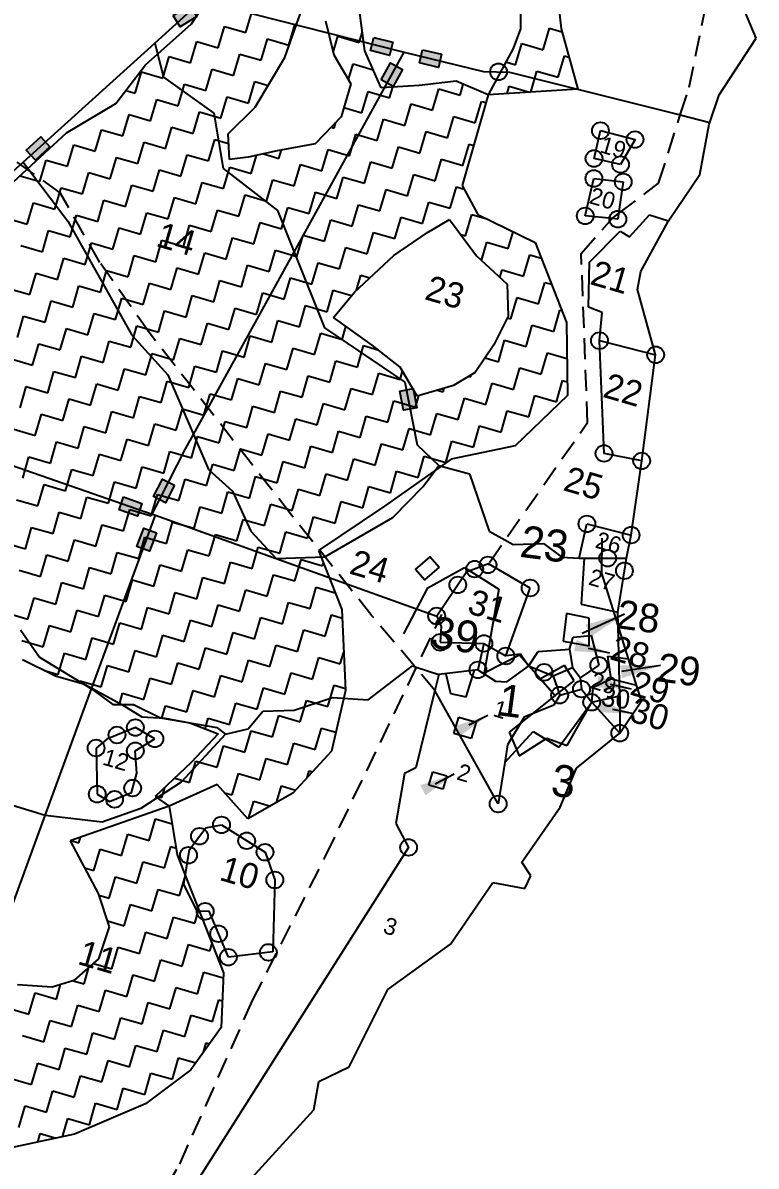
# Model space of a CAD drawing. Header units: metres. Extents: x 320489 to 322738, y 1858892 to 1861698.
# Drawn here: x 321164 to 321704, y 1859994 to 1860836 of the extents above; entities that cross this region are included whole.
import ezdxf

# ---------------------------------------------------------------- set-up
doc = ezdxf.new("R2010")
doc.units = ezdxf.units.M
doc.header["$LTSCALE"] = 0.3
doc.linetypes.add('DASHED', pattern=[0.75, 0.5, -0.25])
doc.layers.get('0').update_dxf_attribs({"linetype": 'CONTINUOUS'})
for name, color, linetype in [('LINE_FOOTPATH', 1, 'DASHED'), ('OTHERS', 1, 'CONTINUOUS'), ('POLY_HATCH', 12, 'CONTINUOUS'), ('POLY_PARCEL', 6, 'CONTINUOUS'), ('POLY_WATER', 4, 'CONTINUOUS'), ('TEXT_MAPOUT', 7, 'CONTINUOUS'), ('TEXT_PARCEL', 7, 'CONTINUOUS'), ('V_BOUND_LINE', 7, 'CONTINUOUS')]:
    doc.layers.add(name, color=color, linetype=linetype)
doc.styles.add('TEXT_MAP', font='KRDEV050.TTF')
doc.dimstyles.get("Standard").update_dxf_attribs({"dimtxt": 0.18, "dimasz": 0.18, "dimexe": 0.18, "dimexo": 0.0625, "dimgap": 0.09, "dimtad": 0, "dimtih": 1, "dimtoh": 1, "dimdec": 4, "dimzin": 0, "dimdsep": 46, "dimtxsty": 'Standard', "dimcen": 0.09, "dimadec": 0, "dimazin": 0, "dimtfac": 1, "dimtdec": 4, "dimtofl": 0, "dimtmove": 0, "dimatfit": 3, "dimfxl": 1, "dimtolj": 1, "dimtzin": 0, "dimarcsym": 0})

# ---------------------------------------------------------------- blocks, each defined once
blk = doc.blocks.new('1')
at = {"layer": 'POLY_PARCEL'}
for p, q in [((176.603, 231.019), (176.327, 233.196)), ((178.95, 225.919), (176.603, 231.019)), ((165.921, 228.689), (168.039, 230.252)), ((168.039, 230.252), (170.342, 229.179)), ((164.816, 225.623), (165.921, 228.689)), ((170.342, 229.179), (170.127, 223.875)), ((176.174, 228.137), (174.731, 228.229)), ((174.731, 228.229), (174.762, 226.481)), ((176.419, 226.42), (176.174, 228.137)), ((174.762, 226.481), (176.419, 226.42)), ((178.046, 224.549), (177.647, 225.929)), ((177.647, 225.929), (178.95, 225.919)), ((179.668, 224.361), (178.95, 225.919)), ((170.127, 223.875), (172.153, 225.285)), ((172.153, 225.285), (173.655, 223.965)), ((175.038, 224.979), (173.655, 223.965)), ((175.775, 224.12), (175.038, 224.979)), ((177.002, 223.875), (178.046, 224.549)), ((178.046, 224.549), (179.668, 224.361)), ((180.103, 223.415), (179.668, 224.361)), ((173.655, 223.965), (174.7, 223.047)), ((174.7, 223.047), (175.775, 224.12)), ((177.033, 222.924), (177.002, 223.875)), ((174.7, 223.047), (172.153, 220.38)), ((175.867, 220.042), (177.033, 222.924)), ((177.033, 222.924), (179.028, 221.238)), ((179.028, 221.238), (180.103, 223.415)), ((172.153, 220.38), (172.981, 219)), ((172.981, 219), (174.547, 220.318)), ((174.547, 220.318), (175.867, 220.042))]:
    blk.add_line(p, q, dxfattribs=at)
at = {"layer": 'TEXT_MAPOUT', "style": 'TEXT_MAP'}
for s, p in [('23', (171.313, 231.368)), ('39', (166.521, 224.987)), ('1', (171.249, 221.349)), ('3', (175.203, 216.798))]:
    blk.add_text(s, height=2, dxfattribs=at).set_placement(p)
at = {"layer": 'TEXT_PARCEL', "style": 'TEXT_MAP'}
for s, height, p in [('28', 1.8, (177.891, 227.732)), ('29', 1.8, (180.842, 224.769)), ('30', 1.2, (177.603, 222.783))]:
    blk.add_text(s, height=height, dxfattribs=at).set_placement(p)
for points in [[(178.349, 228.671), (175.865, 227.124)], [(181.006, 225.773), (178.657, 225.083)]]:
    blk.add_leader(points, dimstyle='Standard', override={"dimtxt": 2.5, "dimasz": 2.5, "dimexe": 1.25, "dimexo": 0.625, "dimgap": 0.625, "dimtad": 1, "dimtih": 0, "dimtoh": 0, "dimzin": 8, "dimcen": 2.5, "dimtofl": 1})
blk = doc.blocks.new('7T')
for points in [[(86.651, 210.805), (88.042, 210.856), (88.007, 211.818), (86.616, 211.767)], [(90.24, 210.946), (91.63, 211.008), (91.587, 211.97), (90.197, 211.908)], [(73.19, 208.632), (74.105, 209.682), (73.379, 210.314), (72.465, 209.265)], [(88.912, 208.803), (89.214, 210.161), (88.274, 210.37), (87.972, 209.012)], [(65.858, 198.325), (65.129, 197.139), (65.949, 196.635), (66.678, 197.82)], [(95.447, 188.11), (96.084, 186.873), (96.94, 187.313), (96.303, 188.551)], [(81.004, 177.36), (80.74, 175.993), (81.686, 175.811), (81.949, 177.178)], [(78.644, 174.4), (80.034, 174.329), (80.083, 175.29), (78.693, 175.361)], [(80.694, 173.641), (80.598, 172.252), (81.558, 172.186), (81.655, 173.574)]]:
    blk.add_hatch(color=256).paths.add_polyline_path(points)
for points in [[(86.616, 211.767), (88.007, 211.818), (88.042, 210.856), (86.651, 210.805)], [(90.197, 211.908), (91.587, 211.97), (91.63, 211.008), (90.24, 210.946)], [(72.465, 209.265), (73.379, 210.314), (74.105, 209.682), (73.19, 208.632)], [(87.972, 209.012), (88.274, 210.37), (89.214, 210.161), (88.912, 208.803)], [(66.678, 197.82), (65.949, 196.635), (65.129, 197.139), (65.858, 198.325)], [(96.303, 188.551), (96.94, 187.313), (96.084, 186.873), (95.447, 188.11)], [(81.949, 177.178), (81.686, 175.811), (80.74, 175.993), (81.004, 177.36)], [(101.651, 176.866), (100.898, 175.696), (100.088, 176.217), (100.842, 177.387)], [(78.693, 175.361), (80.083, 175.29), (80.034, 174.329), (78.644, 174.4)], [(81.655, 173.574), (81.558, 172.186), (80.598, 172.252), (80.694, 173.641)]]:
    blk.add_lwpolyline(points, close=True)
for centre in [(95.823, 211.91), (103.956, 209.918), (106.499, 209.996), (104.073, 207.887), (106.01, 208.004), (104.465, 206.519), (106.539, 206.871), (106.91, 204.215), (104.621, 203.785), (112.204, 195.692), (108.084, 195.542), (110.647, 187.924), (113.369, 188.161), (110.886, 182.763), (114.127, 182.882), (112.989, 180.829), (114.384, 180.312), (104.946, 177.989), (104.12, 177.433), (108.291, 177.25), (103.282, 176.015), (102.462, 173.47), (114.52, 173.34), (106.238, 172.539), (107.984, 172.115), (103.218, 171.738), (110.925, 171.76), (113.812, 171.361), (106.356, 170.607), (112.444, 170.513), (114.774, 170.663), (117.307, 169.113), (110.414, 161.844), (84.109, 159.832), (85.664, 159.447), (83.003, 158.959), (84.571, 158.241), (81.833, 157.65), (105.166, 157.091), (85.131, 155.643), (82.836, 154.519), (84.125, 154.51), (91.936, 154.895), (93.974, 154.313), (90.659, 153.678), (95.456, 153.891), (90.29, 152.165), (96.681, 152.196), (92.549, 148.66), (93.908, 147.394), (97.683, 147.116), (95.047, 145.984)]:
    blk.add_circle(centre, 0.596)
at = {"layer": 'LINE_FOOTPATH', "ltscale": 10}
for p, q in [((109.147, 214.658), (108.682, 220.432)), ((109.098, 212.582), (109.147, 214.658)), ((108.978, 207.493), (109.098, 212.582)), ((106.855, 204.61), (108.978, 207.493)), ((106.508, 204.139), (106.855, 204.61)), ((105.092, 201.144), (106.508, 204.139)), ((108.906, 189.715), (105.092, 201.144)), ((68.3, 194.894), (56.729, 198.923)), ((72.407, 190.911), (68.3, 194.894)), ((77.173, 187.108), (72.407, 190.911)), ((104.992, 178.187), (108.906, 189.715)), ((90.543, 177.466), (77.173, 187.108)), ((104.946, 177.989), (104.969, 178.062)), ((98.037, 172.196), (90.543, 177.466)), ((99.673, 154.829), (102.784, 173.676)), ((103.832, 168.343), (98.037, 172.196)), ((97.565, 143.501), (99.673, 154.829)), ((95.859, 130.87), (97.565, 143.501)), ((92.046, 115.933), (95.859, 130.87))]:
    blk.add_line(p, q, dxfattribs=at)
at = {"layer": 'OTHERS'}
for p, q in [((106.097, 168.54), (106.135, 170.513)), ((104.232, 169.705), (104.956, 168.455)), ((104.956, 168.455), (106.097, 168.54))]:
    blk.add_line(p, q, dxfattribs=at)
at = {"layer": 'POLY_HATCH'}
for p, q in [((96.949, 221.564), (99.23, 216.098)), ((95.536, 218.535), (96.463, 215.294)), ((99.23, 216.098), (101.587, 212.301)), ((96.463, 215.294), (96.347, 213.789)), ((96.347, 213.789), (95.58, 210.142)), ((86.271, 210.665), (85.113, 213.327)), ((73.884, 209.066), (74.709, 211.842)), ((80.942, 208.635), (81.148, 212.328)), ((82.993, 211.943), (84.225, 209.789)), ((101.587, 212.301), (95.58, 210.142)), ((88.124, 208.465), (86.271, 210.665)), ((93.104, 210.433), (90.672, 209.391)), ((95.58, 210.142), (93.104, 210.433)), ((95.58, 210.142), (95.615, 203.414)), ((84.225, 209.789), (85.969, 208.148)), ((90.672, 209.391), (88.124, 208.465)), ((71.577, 205.347), (73.884, 209.066)), ((79.916, 204.636), (80.942, 208.635)), ((85.969, 208.148), (85.969, 205.686)), ((70.322, 202.114), (71.577, 205.347)), ((85.969, 205.686), (84.738, 203.328)), ((78.582, 202.277), (79.916, 204.636)), ((84.738, 203.328), (82.275, 202.097)), ((95.615, 203.414), (97.265, 201.732)), ((67.528, 199.123), (70.322, 202.114)), ((79.196, 200.558), (78.582, 202.277)), ((82.275, 202.097), (80.427, 201.071)), ((97.265, 201.732), (101.722, 200.961)), ((80.427, 201.071), (79.196, 200.558)), ((94.181, 199.508), (95.412, 200.841)), ((95.412, 200.841), (97.978, 198.892)), ((101.722, 200.961), (105.477, 196.126)), ((92.334, 197.251), (94.181, 199.508)), ((63.844, 192.979), (67.528, 199.123)), ((97.978, 198.892), (100.646, 197.559)), ((90.384, 193.969), (92.334, 197.251)), ((100.646, 197.559), (101.365, 195.405)), ((105.477, 196.126), (106.987, 191.15)), ((101.365, 195.405), (100.954, 193.149)), ((89.46, 191.815), (90.384, 193.969)), ((100.954, 193.149), (100.236, 190.892)), ((92.642, 190.687), (89.46, 191.815)), ((95.002, 189.764), (92.642, 190.687)), ((100.236, 190.892), (99.004, 189.559)), ((106.987, 191.15), (104.425, 186.665)), ((96.747, 188.123), (95.002, 189.764)), ((99.004, 189.559), (96.747, 188.123)), ((104.425, 186.665), (100.318, 184.493)), ((100.318, 184.493), (96.703, 179.938)), ((96.703, 179.938), (93.088, 175.593)), ((93.088, 175.593), (95.861, 172.019)), ((95.861, 172.019), (97.721, 166.553)), ((97.721, 166.553), (97.967, 162.138)), ((75.04, 162.222), (77.632, 161.776)), ((97.967, 162.138), (96.177, 158.494)), ((77.632, 161.776), (79.778, 161.776)), ((79.778, 161.776), (82.727, 161.151)), ((85.945, 161.061), (87.733, 161.24)), ((87.733, 161.24), (89.878, 161.061)), ((82.727, 161.151), (84.336, 160.704)), ((84.336, 160.704), (85.945, 161.061)), ((89.878, 161.061), (88.627, 158.56)), ((88.627, 158.56), (86.839, 155.523)), ((96.177, 158.494), (93.615, 155.831)), ((90.842, 157.583), (88, 155.13)), ((93.615, 155.831), (90.842, 157.583)), ((88, 155.13), (81.923, 150.788)), ((86.839, 155.523), (88, 155.13)), ((88, 155.13), (89.509, 151.977)), ((89.509, 151.977), (95.019, 144.829)), ((81.923, 150.788), (84.873, 147.751)), ((84.873, 147.751), (86.303, 145.696)), ((86.303, 145.696), (86.213, 143.285)), ((95.019, 144.829), (95.966, 141.044)), ((86.213, 143.285), (84.962, 141.319)), ((84.962, 141.319), (83.621, 140.426)), ((95.966, 141.044), (94.738, 137.541)), ((83.621, 140.426), (81.208, 139.89)), ((94.738, 137.541), (92.316, 134.317)), ((92.316, 134.317), (88.07, 130.813)), ((88.07, 130.813), (83.402, 128.29))]:
    blk.add_line(p, q, dxfattribs=at)
at = {"layer": 'POLY_HATCH', "linetype": 'Continuous'}
for p, q in [((98.425, 215.9), (99.353, 215.9)), ((98.425, 214.312), (98.425, 215.9)), ((96.837, 214.312), (98.425, 214.312)), ((96.837, 212.725), (96.837, 214.312)), ((100.013, 214.312), (100.339, 214.312)), ((100.013, 212.725), (100.013, 214.312)), ((96.123, 212.725), (96.837, 212.725)), ((98.425, 212.725), (100.013, 212.725)), ((98.425, 211.164), (98.425, 212.725)), ((85.725, 211.137), (85.725, 211.92)), ((77.787, 209.55), (77.787, 211.137)), ((80.962, 211.137), (81.081, 211.137)), ((80.962, 209.55), (80.962, 211.137)), ((84.138, 211.137), (85.725, 211.137)), ((84.138, 209.941), (84.138, 211.137)), ((96.837, 211.137), (98.351, 211.137)), ((96.837, 210.594), (96.837, 211.137)), ((93.662, 209.55), (93.662, 210.367)), ((76.2, 209.55), (77.787, 209.55)), ((76.2, 207.963), (76.2, 209.55)), ((79.375, 209.55), (80.962, 209.55)), ((79.375, 207.963), (79.375, 209.55)), ((85.725, 209.55), (87.21, 209.55)), ((85.725, 208.378), (85.725, 209.55)), ((92.075, 209.55), (93.662, 209.55)), ((92.075, 207.963), (92.075, 209.55)), ((95.25, 209.55), (95.583, 209.55)), ((95.25, 207.963), (95.25, 209.55)), ((88.9, 207.963), (88.9, 208.747)), ((74.612, 207.963), (76.2, 207.963)), ((74.612, 206.375), (74.612, 207.963)), ((77.787, 207.963), (79.375, 207.963)), ((77.787, 206.375), (77.787, 207.963)), ((87.312, 207.963), (88.9, 207.963)), ((87.312, 206.375), (87.312, 207.963)), ((90.487, 207.963), (92.075, 207.963)), ((90.487, 206.375), (90.487, 207.963)), ((93.662, 207.963), (95.25, 207.963)), ((93.662, 206.375), (93.662, 207.963)), ((73.025, 206.375), (74.612, 206.375)), ((73.025, 204.787), (73.025, 206.375)), ((76.2, 206.375), (77.787, 206.375)), ((76.2, 204.787), (76.2, 206.375)), ((79.375, 206.375), (80.362, 206.375)), ((79.375, 204.787), (79.375, 206.375)), ((85.969, 206.375), (87.312, 206.375)), ((88.9, 206.375), (90.487, 206.375)), ((88.9, 204.787), (88.9, 206.375)), ((92.075, 206.375), (93.662, 206.375)), ((92.075, 204.787), (92.075, 206.375)), ((95.25, 206.375), (95.6, 206.375)), ((95.25, 204.787), (95.25, 206.375)), ((85.725, 204.787), (85.725, 205.219)), ((71.437, 204.787), (73.025, 204.787)), ((71.437, 203.2), (71.437, 204.787)), ((74.612, 204.787), (76.2, 204.787)), ((74.612, 203.2), (74.612, 204.787)), ((77.787, 204.787), (79.375, 204.787)), ((77.787, 203.2), (77.787, 204.787)), ((85.5, 204.787), (85.725, 204.787)), ((87.312, 203.2), (87.312, 204.787)), ((87.312, 204.787), (88.9, 204.787)), ((90.487, 204.787), (92.075, 204.787)), ((90.487, 203.2), (90.487, 204.787)), ((93.662, 203.2), (93.662, 204.787)), ((93.662, 204.787), (95.25, 204.787)), ((70.743, 203.2), (71.437, 203.2)), ((73.025, 203.2), (74.612, 203.2)), ((73.025, 201.613), (73.025, 203.2)), ((76.2, 203.2), (77.787, 203.2)), ((76.2, 201.613), (76.2, 203.2)), ((85.725, 203.2), (87.312, 203.2)), ((85.725, 201.613), (85.725, 203.2)), ((88.9, 203.2), (90.487, 203.2)), ((88.9, 201.613), (88.9, 203.2)), ((92.075, 203.2), (93.662, 203.2)), ((92.075, 201.613), (92.075, 203.2)), ((95.25, 203.2), (95.825, 203.2)), ((95.25, 201.613), (95.25, 203.2)), ((82.55, 201.613), (82.55, 202.234)), ((71.437, 201.613), (73.025, 201.613)), ((71.437, 200.025), (71.437, 201.613)), ((74.612, 201.613), (76.2, 201.613)), ((74.612, 200.025), (74.612, 201.613)), ((77.787, 201.613), (78.819, 201.613)), ((77.787, 200.025), (77.787, 201.613)), ((80.962, 200.025), (80.962, 201.368)), ((81.402, 201.613), (82.55, 201.613)), ((84.138, 201.613), (85.725, 201.613)), ((84.138, 200.025), (84.138, 201.613)), ((87.312, 201.613), (88.9, 201.613)), ((87.312, 200.025), (87.312, 201.613)), ((90.487, 201.613), (92.075, 201.613)), ((90.487, 200.025), (90.487, 201.613)), ((93.662, 201.613), (95.25, 201.613)), ((93.662, 200.025), (93.662, 201.613)), ((96.837, 201.613), (97.957, 201.613)), ((96.837, 200.025), (96.837, 201.613)), ((100.013, 200.025), (100.013, 201.257)), ((69.85, 200.025), (71.437, 200.025)), ((69.85, 198.438), (69.85, 200.025)), ((73.025, 200.025), (74.612, 200.025)), ((73.025, 198.438), (73.025, 200.025)), ((76.2, 200.025), (77.787, 200.025)), ((76.2, 198.438), (76.2, 200.025)), ((79.375, 200.025), (80.962, 200.025)), ((79.375, 198.438), (79.375, 200.025)), ((82.55, 200.025), (84.138, 200.025)), ((82.55, 198.438), (82.55, 200.025)), ((85.725, 200.025), (87.312, 200.025)), ((85.725, 198.438), (85.725, 200.025)), ((88.9, 200.025), (90.487, 200.025)), ((88.9, 198.438), (88.9, 200.025)), ((92.075, 200.025), (93.662, 200.025)), ((92.075, 198.438), (92.075, 200.025)), ((96.487, 200.025), (96.837, 200.025)), ((98.425, 200.025), (100.013, 200.025)), ((98.425, 198.669), (98.425, 200.025)), ((101.6, 200.025), (102.449, 200.025)), ((101.6, 198.438), (101.6, 200.025)), ((68.262, 198.438), (69.85, 198.438)), ((68.262, 196.85), (68.262, 198.438)), ((71.437, 198.438), (73.025, 198.438)), ((71.437, 196.85), (71.437, 198.438)), ((74.612, 198.438), (76.2, 198.438)), ((74.612, 196.85), (74.612, 198.438)), ((77.787, 198.438), (79.375, 198.438)), ((77.787, 196.85), (77.787, 198.438)), ((80.962, 198.438), (82.55, 198.438)), ((80.962, 196.85), (80.962, 198.438)), ((84.138, 198.438), (85.725, 198.438)), ((84.138, 196.85), (84.138, 198.438)), ((87.312, 198.438), (88.9, 198.438)), ((87.312, 196.85), (87.312, 198.438)), ((90.487, 198.438), (92.075, 198.438)), ((90.487, 196.85), (90.487, 198.438)), ((100.013, 198.438), (101.6, 198.438)), ((100.013, 197.876), (100.013, 198.438)), ((103.188, 198.438), (103.682, 198.438)), ((103.188, 196.85), (103.188, 198.438)), ((66.675, 196.85), (68.262, 196.85)), ((66.675, 195.262), (66.675, 196.85)), ((69.85, 196.85), (71.437, 196.85)), ((69.85, 195.262), (69.85, 196.85)), ((73.025, 196.85), (74.612, 196.85)), ((73.025, 195.262), (73.025, 196.85)), ((76.2, 196.85), (77.787, 196.85)), ((76.2, 195.262), (76.2, 196.85)), ((79.375, 196.85), (80.962, 196.85)), ((79.375, 195.262), (79.375, 196.85)), ((82.55, 196.85), (84.138, 196.85)), ((82.55, 195.262), (82.55, 196.85)), ((85.725, 196.85), (87.312, 196.85)), ((85.725, 195.262), (85.725, 196.85)), ((88.9, 196.85), (90.487, 196.85)), ((88.9, 195.262), (88.9, 196.85)), ((92.075, 196.85), (92.095, 196.85)), ((92.075, 196.816), (92.075, 196.85)), ((101.6, 196.85), (103.188, 196.85)), ((101.6, 195.262), (101.6, 196.85)), ((104.775, 196.85), (104.915, 196.85)), ((104.775, 195.262), (104.775, 196.85)), ((65.214, 195.262), (66.675, 195.262)), ((68.262, 193.675), (68.262, 195.262)), ((68.262, 195.262), (69.85, 195.262)), ((71.437, 193.675), (71.437, 195.262)), ((71.437, 195.262), (73.025, 195.262)), ((74.612, 193.675), (74.612, 195.262)), ((74.612, 195.262), (76.2, 195.262)), ((77.787, 193.675), (77.787, 195.262)), ((77.787, 195.262), (79.375, 195.262)), ((80.962, 193.675), (80.962, 195.262)), ((80.962, 195.262), (82.55, 195.262)), ((84.138, 193.675), (84.138, 195.262)), ((84.138, 195.262), (85.725, 195.262)), ((87.312, 193.675), (87.312, 195.262)), ((87.312, 195.262), (88.9, 195.262)), ((90.487, 195.262), (91.152, 195.262)), ((90.487, 194.144), (90.487, 195.262)), ((101.339, 195.262), (101.6, 195.262)), ((103.188, 193.675), (103.188, 195.262)), ((103.188, 195.262), (104.775, 195.262)), ((66.675, 193.675), (68.262, 193.675)), ((66.675, 192.088), (66.675, 193.675)), ((69.85, 193.675), (71.437, 193.675)), ((69.85, 192.088), (69.85, 193.675)), ((73.025, 193.675), (74.612, 193.675)), ((73.025, 192.088), (73.025, 193.675)), ((76.2, 193.675), (77.787, 193.675)), ((76.2, 192.088), (76.2, 193.675)), ((79.375, 193.675), (80.962, 193.675)), ((79.375, 192.088), (79.375, 193.675)), ((82.55, 193.675), (84.138, 193.675)), ((82.55, 192.088), (82.55, 193.675)), ((85.725, 193.675), (87.312, 193.675)), ((85.725, 192.088), (85.725, 193.675)), ((88.9, 193.675), (90.258, 193.675)), ((88.9, 192.088), (88.9, 193.675)), ((101.6, 193.675), (103.188, 193.675)), ((101.6, 192.088), (101.6, 193.675)), ((104.775, 193.675), (106.221, 193.675)), ((104.775, 192.088), (104.775, 193.675)), ((65.088, 192.088), (66.675, 192.088)), ((68.262, 192.088), (69.85, 192.088)), ((68.262, 190.5), (68.262, 192.088)), ((71.437, 192.088), (73.025, 192.088)), ((71.437, 190.5), (71.437, 192.088)), ((74.612, 192.088), (76.2, 192.088)), ((74.612, 190.5), (74.612, 192.088)), ((77.787, 192.088), (79.375, 192.088)), ((77.787, 190.5), (77.787, 192.088)), ((80.962, 192.088), (82.55, 192.088)), ((80.962, 190.5), (80.962, 192.088)), ((84.138, 192.088), (85.725, 192.088)), ((84.138, 190.5), (84.138, 192.088)), ((87.312, 192.088), (88.9, 192.088)), ((87.312, 190.5), (87.312, 192.088)), ((90.487, 190.5), (90.487, 191.451)), ((100.616, 192.088), (101.6, 192.088)), ((103.188, 192.088), (104.775, 192.088)), ((103.188, 190.5), (103.188, 192.088)), ((106.362, 192.088), (106.702, 192.088)), ((106.362, 190.5), (106.362, 192.088)), ((100.013, 190.5), (100.013, 190.651)), ((66.675, 190.5), (68.262, 190.5)), ((69.85, 190.5), (71.437, 190.5)), ((69.85, 188.912), (69.85, 190.5)), ((73.025, 190.5), (74.612, 190.5)), ((73.025, 188.912), (73.025, 190.5)), ((76.2, 190.5), (77.787, 190.5)), ((76.2, 188.912), (76.2, 190.5)), ((79.375, 190.5), (80.962, 190.5)), ((79.375, 188.912), (79.375, 190.5)), ((82.55, 190.5), (84.138, 190.5)), ((82.55, 188.912), (82.55, 190.5)), ((85.725, 190.5), (87.312, 190.5)), ((85.725, 188.912), (85.725, 190.5)), ((88.9, 190.5), (90.487, 190.5)), ((88.9, 188.912), (88.9, 190.5)), ((92.075, 190.5), (93.12, 190.5)), ((92.075, 188.912), (92.075, 190.5)), ((99.873, 190.5), (100.013, 190.5)), ((101.6, 190.5), (103.188, 190.5)), ((101.6, 188.912), (101.6, 190.5)), ((104.775, 190.5), (106.362, 190.5)), ((104.775, 188.912), (104.775, 190.5)), ((95.25, 188.912), (95.25, 189.531)), ((98.425, 188.912), (98.425, 189.191)), ((68.262, 187.325), (68.262, 188.912)), ((68.262, 188.912), (69.85, 188.912)), ((71.437, 187.325), (71.437, 188.912)), ((71.437, 188.912), (73.025, 188.912)), ((74.612, 187.325), (74.612, 188.912)), ((74.612, 188.912), (76.2, 188.912)), ((77.787, 187.325), (77.787, 188.912)), ((77.787, 188.912), (79.375, 188.912)), ((80.962, 187.325), (80.962, 188.912)), ((80.962, 188.912), (82.55, 188.912)), ((84.138, 187.325), (84.138, 188.912)), ((84.138, 188.912), (85.725, 188.912)), ((87.312, 187.325), (87.312, 188.912)), ((87.312, 188.912), (88.9, 188.912)), ((90.487, 187.325), (90.487, 188.912)), ((90.487, 188.912), (92.075, 188.912)), ((93.662, 187.325), (93.662, 188.912)), ((93.662, 188.912), (95.25, 188.912)), ((96.837, 187.325), (96.837, 188.181)), ((97.988, 188.912), (98.425, 188.912)), ((100.013, 188.912), (101.6, 188.912)), ((100.013, 187.325), (100.013, 188.912)), ((103.188, 187.325), (103.188, 188.912)), ((103.188, 188.912), (104.775, 188.912)), ((66.675, 187.325), (68.262, 187.325)), ((69.85, 187.325), (71.437, 187.325)), ((69.85, 185.738), (69.85, 187.325)), ((73.025, 187.325), (74.612, 187.325)), ((73.025, 185.738), (73.025, 187.325)), ((76.2, 187.325), (77.787, 187.325)), ((76.2, 185.738), (76.2, 187.325)), ((79.375, 187.325), (80.962, 187.325)), ((79.375, 185.738), (79.375, 187.325)), ((82.55, 187.325), (84.138, 187.325)), ((82.55, 185.738), (82.55, 187.325)), ((85.725, 187.325), (87.312, 187.325)), ((85.725, 185.738), (85.725, 187.325)), ((88.9, 187.325), (90.487, 187.325)), ((88.9, 185.738), (88.9, 187.325)), ((92.075, 187.325), (93.662, 187.325)), ((92.075, 185.738), (92.075, 187.325)), ((95.25, 187.325), (96.837, 187.325)), ((95.25, 185.738), (95.25, 187.325)), ((98.425, 187.325), (100.013, 187.325)), ((98.425, 185.738), (98.425, 187.325)), ((101.6, 187.325), (103.188, 187.325)), ((101.6, 185.738), (101.6, 187.325)), ((104.775, 187.325), (104.801, 187.325)), ((104.775, 187.279), (104.775, 187.325)), ((68.262, 185.738), (69.85, 185.738)), ((68.262, 184.15), (68.262, 185.738)), ((71.437, 185.738), (73.025, 185.738)), ((71.437, 184.15), (71.437, 185.738)), ((74.612, 185.738), (76.2, 185.738)), ((74.612, 184.15), (74.612, 185.738)), ((77.787, 185.738), (79.375, 185.738)), ((77.787, 184.15), (77.787, 185.738)), ((80.962, 185.738), (82.55, 185.738)), ((80.962, 184.15), (80.962, 185.738)), ((84.138, 185.738), (85.725, 185.738)), ((84.138, 184.15), (84.138, 185.738)), ((87.312, 185.738), (88.9, 185.738)), ((87.312, 184.15), (87.312, 185.738)), ((90.487, 185.738), (92.075, 185.738)), ((90.487, 184.15), (90.487, 185.738)), ((93.662, 185.738), (95.25, 185.738)), ((93.662, 184.15), (93.662, 185.738)), ((96.837, 185.738), (98.425, 185.738)), ((96.837, 184.15), (96.837, 185.738)), ((100.013, 185.738), (101.6, 185.738)), ((100.013, 184.15), (100.013, 185.738)), ((69.85, 184.15), (71.437, 184.15)), ((69.85, 182.562), (69.85, 184.15)), ((73.025, 184.15), (74.612, 184.15)), ((73.025, 182.562), (73.025, 184.15)), ((76.2, 184.15), (77.787, 184.15)), ((76.2, 182.562), (76.2, 184.15)), ((79.375, 184.15), (80.962, 184.15)), ((79.375, 182.562), (79.375, 184.15)), ((82.55, 184.15), (84.138, 184.15)), ((82.55, 182.562), (82.55, 184.15)), ((85.725, 184.15), (87.312, 184.15)), ((85.725, 182.562), (85.725, 184.15)), ((88.9, 184.15), (90.487, 184.15)), ((88.9, 182.562), (88.9, 184.15)), ((92.075, 184.15), (93.662, 184.15)), ((92.075, 182.562), (92.075, 184.15)), ((95.25, 184.15), (96.837, 184.15)), ((95.25, 182.562), (95.25, 184.15)), ((98.425, 184.15), (100.013, 184.15)), ((98.425, 182.562), (98.425, 184.15)), ((68.262, 182.562), (69.85, 182.562)), ((71.437, 180.975), (71.437, 182.562)), ((71.437, 182.562), (73.025, 182.562)), ((74.612, 180.975), (74.612, 182.562)), ((74.612, 182.562), (76.2, 182.562)), ((77.787, 180.975), (77.787, 182.562)), ((77.787, 182.562), (79.375, 182.562)), ((80.962, 180.975), (80.962, 182.562)), ((80.962, 182.562), (82.55, 182.562)), ((84.138, 180.975), (84.138, 182.562)), ((84.138, 182.562), (85.725, 182.562)), ((87.312, 180.975), (87.312, 182.562)), ((87.312, 182.562), (88.9, 182.562)), ((90.487, 180.975), (90.487, 182.562)), ((90.487, 182.562), (92.075, 182.562)), ((93.662, 182.562), (95.25, 182.562)), ((93.662, 180.975), (93.662, 182.562)), ((96.837, 182.562), (98.425, 182.562)), ((96.837, 180.975), (96.837, 182.562)), ((69.85, 180.975), (71.437, 180.975)), ((69.85, 179.387), (69.85, 180.975)), ((73.025, 180.975), (74.612, 180.975)), ((73.025, 179.387), (73.025, 180.975)), ((76.2, 180.975), (77.787, 180.975)), ((76.2, 179.387), (76.2, 180.975)), ((79.375, 180.975), (80.962, 180.975)), ((79.375, 179.387), (79.375, 180.975)), ((82.55, 180.975), (84.138, 180.975)), ((82.55, 179.387), (82.55, 180.975)), ((85.725, 180.975), (87.312, 180.975)), ((85.725, 179.387), (85.725, 180.975)), ((88.9, 180.975), (90.487, 180.975)), ((88.9, 179.387), (88.9, 180.975)), ((92.075, 180.975), (93.662, 180.975)), ((92.075, 179.387), (92.075, 180.975)), ((95.25, 180.975), (96.837, 180.975)), ((95.25, 179.387), (95.25, 180.975)), ((71.437, 177.8), (71.437, 179.387)), ((71.437, 179.387), (73.025, 179.387)), ((74.612, 179.387), (76.2, 179.387)), ((74.612, 177.8), (74.612, 179.387)), ((77.787, 177.8), (77.787, 179.387)), ((77.787, 179.387), (79.375, 179.387)), ((80.962, 177.8), (80.962, 179.387)), ((80.962, 179.387), (82.55, 179.387)), ((84.138, 179.387), (85.725, 179.387)), ((84.138, 177.8), (84.138, 179.387)), ((87.312, 177.8), (87.312, 179.387)), ((87.312, 179.387), (88.9, 179.387)), ((90.487, 177.8), (90.487, 179.387)), ((90.487, 179.387), (92.075, 179.387)), ((93.662, 179.387), (95.25, 179.387)), ((93.662, 177.8), (93.662, 179.387)), ((69.85, 177.8), (71.437, 177.8)), ((73.025, 177.8), (74.612, 177.8)), ((73.025, 176.213), (73.025, 177.8)), ((76.2, 177.8), (77.787, 177.8)), ((76.2, 176.213), (76.2, 177.8)), ((79.375, 177.8), (80.962, 177.8)), ((79.375, 176.213), (79.375, 177.8)), ((82.55, 177.8), (84.138, 177.8)), ((82.55, 176.213), (82.55, 177.8)), ((85.725, 177.8), (87.312, 177.8)), ((85.725, 176.213), (85.725, 177.8)), ((88.9, 177.8), (90.487, 177.8)), ((88.9, 176.213), (88.9, 177.8)), ((92.075, 177.8), (93.662, 177.8)), ((92.075, 176.213), (92.075, 177.8)), ((71.437, 176.213), (73.025, 176.213)), ((71.437, 174.625), (71.437, 176.213)), ((74.612, 176.213), (76.2, 176.213)), ((74.612, 174.625), (74.612, 176.213)), ((77.787, 176.213), (79.375, 176.213)), ((77.787, 174.625), (77.787, 176.213)), ((80.962, 176.213), (82.55, 176.213)), ((80.962, 174.625), (80.962, 176.213)), ((84.138, 176.213), (85.725, 176.213)), ((84.138, 174.625), (84.138, 176.213)), ((87.312, 176.213), (88.9, 176.213)), ((87.312, 174.625), (87.312, 176.213)), ((90.487, 176.213), (92.075, 176.213)), ((90.487, 174.625), (90.487, 176.213)), ((73.025, 174.625), (74.612, 174.625)), ((73.025, 173.037), (73.025, 174.625)), ((76.2, 174.625), (77.787, 174.625)), ((76.2, 173.037), (76.2, 174.625)), ((79.375, 174.625), (80.962, 174.625)), ((79.375, 173.037), (79.375, 174.625)), ((82.55, 174.625), (84.138, 174.625)), ((82.55, 173.037), (82.55, 174.625)), ((85.725, 174.625), (87.312, 174.625)), ((85.725, 173.037), (85.725, 174.625)), ((88.9, 174.625), (90.487, 174.625)), ((88.9, 173.037), (88.9, 174.625)), ((92.075, 174.625), (93.662, 174.625)), ((92.075, 173.037), (92.075, 174.625)), ((93.662, 174.625), (93.662, 174.853)), ((71.437, 173.037), (73.025, 173.037)), ((74.612, 173.037), (76.2, 173.037)), ((74.612, 171.45), (74.612, 173.037)), ((77.787, 171.45), (77.787, 173.037)), ((77.787, 173.037), (79.375, 173.037)), ((80.962, 171.45), (80.962, 173.037)), ((80.962, 173.037), (82.55, 173.037)), ((84.138, 173.037), (85.725, 173.037)), ((84.138, 171.45), (84.138, 173.037)), ((87.312, 171.45), (87.312, 173.037)), ((87.312, 173.037), (88.9, 173.037)), ((90.487, 171.45), (90.487, 173.037)), ((90.487, 173.037), (92.075, 173.037)), ((93.662, 171.45), (93.662, 173.037)), ((93.662, 173.037), (95.071, 173.037)), ((73.025, 171.45), (74.612, 171.45)), ((73.025, 169.863), (73.025, 171.45)), ((76.2, 171.45), (77.787, 171.45)), ((76.2, 169.863), (76.2, 171.45)), ((79.375, 171.45), (80.962, 171.45)), ((79.375, 169.863), (79.375, 171.45)), ((82.55, 171.45), (84.138, 171.45)), ((82.55, 169.863), (82.55, 171.45)), ((85.725, 171.45), (87.312, 171.45)), ((85.725, 169.863), (85.725, 171.45)), ((88.9, 171.45), (90.487, 171.45)), ((88.9, 169.863), (88.9, 171.45)), ((92.075, 171.45), (93.662, 171.45)), ((92.075, 169.863), (92.075, 171.45)), ((95.25, 171.45), (96.055, 171.45)), ((95.25, 169.863), (95.25, 171.45)), ((71.437, 169.863), (73.025, 169.863)), ((74.612, 169.863), (76.2, 169.863)), ((74.612, 168.275), (74.612, 169.863)), ((77.787, 169.863), (79.375, 169.863)), ((77.787, 168.275), (77.787, 169.863)), ((80.962, 169.863), (82.55, 169.863)), ((80.962, 168.275), (80.962, 169.863)), ((84.138, 169.863), (85.725, 169.863)), ((84.138, 168.275), (84.138, 169.863)), ((87.312, 169.863), (88.9, 169.863)), ((87.312, 168.275), (87.312, 169.863)), ((90.487, 169.863), (92.075, 169.863)), ((90.487, 168.275), (90.487, 169.863)), ((93.662, 169.863), (95.25, 169.863)), ((93.662, 168.275), (93.662, 169.863)), ((96.837, 168.275), (96.837, 169.15)), ((73.025, 168.275), (74.612, 168.275)), ((76.2, 168.275), (77.787, 168.275)), ((76.2, 166.688), (76.2, 168.275)), ((79.375, 168.275), (80.962, 168.275)), ((79.375, 166.688), (79.375, 168.275)), ((82.55, 168.275), (84.138, 168.275)), ((82.55, 166.688), (82.55, 168.275)), ((85.725, 168.275), (87.312, 168.275)), ((85.725, 166.688), (85.725, 168.275)), ((88.9, 168.275), (90.487, 168.275)), ((88.9, 166.688), (88.9, 168.275)), ((92.075, 168.275), (93.662, 168.275)), ((92.075, 166.688), (92.075, 168.275)), ((95.25, 168.275), (96.837, 168.275)), ((95.25, 166.688), (95.25, 168.275)), ((74.612, 166.688), (76.2, 166.688)), ((74.612, 165.1), (74.612, 166.688)), ((77.787, 166.688), (79.375, 166.688)), ((77.787, 165.1), (77.787, 166.688)), ((80.962, 166.688), (82.55, 166.688)), ((80.962, 165.1), (80.962, 166.688)), ((84.138, 166.688), (85.725, 166.688)), ((84.138, 165.1), (84.138, 166.688)), ((87.312, 166.688), (88.9, 166.688)), ((87.312, 165.1), (87.312, 166.688)), ((90.487, 166.688), (92.075, 166.688)), ((90.487, 165.1), (90.487, 166.688)), ((93.662, 166.688), (95.25, 166.688)), ((93.662, 165.1), (93.662, 166.688)), ((96.837, 166.688), (97.675, 166.688)), ((96.837, 165.1), (96.837, 166.688)), ((73.025, 165.1), (74.612, 165.1)), ((76.2, 165.1), (77.787, 165.1)), ((76.2, 163.512), (76.2, 165.1)), ((79.375, 165.1), (80.962, 165.1)), ((79.375, 163.512), (79.375, 165.1)), ((82.55, 165.1), (84.138, 165.1)), ((82.55, 163.512), (82.55, 165.1)), ((85.725, 165.1), (87.312, 165.1)), ((85.725, 163.512), (85.725, 165.1)), ((88.9, 165.1), (90.487, 165.1)), ((88.9, 163.512), (88.9, 165.1)), ((92.075, 165.1), (93.662, 165.1)), ((92.075, 163.512), (92.075, 165.1)), ((95.25, 165.1), (96.837, 165.1)), ((95.25, 163.512), (95.25, 165.1)), ((74.612, 163.512), (76.2, 163.512)), ((77.787, 163.512), (79.375, 163.512)), ((77.787, 161.925), (77.787, 163.512)), ((80.962, 163.512), (82.55, 163.512)), ((80.962, 161.925), (80.962, 163.512)), ((84.138, 163.512), (85.725, 163.512)), ((84.138, 161.925), (84.138, 163.512)), ((87.312, 163.512), (88.9, 163.512)), ((87.312, 161.925), (87.312, 163.512)), ((90.487, 163.512), (92.075, 163.512)), ((90.487, 161.925), (90.487, 163.512)), ((93.662, 163.512), (95.25, 163.512)), ((93.662, 161.925), (93.662, 163.512)), ((96.837, 163.512), (97.89, 163.512)), ((96.837, 161.925), (96.837, 163.512)), ((76.767, 161.925), (77.787, 161.925)), ((79.375, 161.925), (80.962, 161.925)), ((79.375, 161.776), (79.375, 161.925)), ((82.55, 161.925), (84.138, 161.925)), ((82.55, 161.188), (82.55, 161.925)), ((85.725, 161.925), (87.312, 161.925)), ((85.725, 161.012), (85.725, 161.925)), ((88.9, 161.925), (90.487, 161.925)), ((88.9, 161.143), (88.9, 161.925)), ((92.075, 161.925), (93.662, 161.925)), ((92.075, 160.338), (92.075, 161.925)), ((95.25, 161.925), (96.837, 161.925)), ((95.25, 160.338), (95.25, 161.925)), ((90.487, 160.338), (92.075, 160.338)), ((90.487, 158.75), (90.487, 160.338)), ((93.662, 160.338), (95.25, 160.338)), ((93.662, 158.75), (93.662, 160.338)), ((96.837, 160.338), (97.082, 160.338)), ((96.837, 159.839), (96.837, 160.338)), ((88.9, 158.75), (90.487, 158.75)), ((88.9, 157.162), (88.9, 158.75)), ((92.075, 158.75), (93.662, 158.75)), ((92.075, 157.162), (92.075, 158.75)), ((95.25, 158.75), (96.303, 158.75)), ((95.25, 157.53), (95.25, 158.75)), ((87.804, 157.162), (88.9, 157.162)), ((91.508, 157.162), (92.075, 157.162)), ((93.662, 157.162), (94.896, 157.162)), ((93.662, 155.88), (93.662, 157.162)), ((86.87, 155.575), (87.312, 155.575)), ((87.312, 155.575), (87.312, 156.327)), ((87.312, 153.988), (88.546, 153.988)), ((87.312, 152.4), (87.312, 153.988)), ((85.725, 152.4), (87.312, 152.4)), ((85.725, 150.812), (85.725, 152.4)), ((88.9, 152.4), (89.306, 152.4)), ((88.9, 150.812), (88.9, 152.4)), ((81.957, 150.812), (82.55, 150.812)), ((82.55, 150.812), (82.55, 151.236)), ((84.138, 150.812), (85.725, 150.812)), ((84.138, 149.225), (84.138, 150.812)), ((87.312, 149.225), (87.312, 150.812)), ((87.312, 150.812), (88.9, 150.812)), ((90.487, 149.225), (90.487, 150.707)), ((83.441, 149.225), (84.138, 149.225)), ((85.725, 149.225), (87.312, 149.225)), ((85.725, 147.637), (85.725, 149.225)), ((88.9, 149.225), (90.487, 149.225)), ((88.9, 147.637), (88.9, 149.225)), ((92.075, 147.637), (92.075, 148.647)), ((84.952, 147.637), (85.725, 147.637)), ((87.312, 147.637), (88.9, 147.637)), ((87.312, 146.05), (87.312, 147.637)), ((90.487, 147.637), (92.075, 147.637)), ((90.487, 146.05), (90.487, 147.637)), ((93.662, 146.05), (93.662, 146.588)), ((86.057, 146.05), (87.312, 146.05)), ((88.9, 146.05), (90.487, 146.05)), ((88.9, 144.463), (88.9, 146.05)), ((92.075, 146.05), (93.662, 146.05)), ((92.075, 144.463), (92.075, 146.05)), ((87.312, 144.463), (88.9, 144.463)), ((87.312, 142.875), (87.312, 144.463)), ((90.487, 144.463), (92.075, 144.463)), ((90.487, 142.875), (90.487, 144.463)), ((93.662, 144.463), (95.11, 144.463)), ((93.662, 142.875), (93.662, 144.463)), ((85.725, 141.287), (85.725, 142.517)), ((85.953, 142.875), (87.312, 142.875)), ((88.9, 142.875), (90.487, 142.875)), ((88.9, 141.287), (88.9, 142.875)), ((92.075, 142.875), (93.662, 142.875)), ((92.075, 141.287), (92.075, 142.875)), ((95.25, 142.875), (95.508, 142.875)), ((95.25, 141.287), (95.25, 142.875)), ((84.914, 141.287), (85.725, 141.287)), ((87.312, 141.287), (88.9, 141.287)), ((87.312, 139.7), (87.312, 141.287)), ((90.487, 141.287), (92.075, 141.287)), ((90.487, 139.7), (90.487, 141.287)), ((93.662, 141.287), (95.25, 141.287)), ((93.662, 139.7), (93.662, 141.287)), ((84.138, 139.7), (84.138, 140.77)), ((82.55, 139.7), (84.138, 139.7)), ((82.55, 138.113), (82.55, 139.7)), ((85.725, 139.7), (87.312, 139.7)), ((85.725, 138.113), (85.725, 139.7)), ((88.9, 139.7), (90.487, 139.7)), ((88.9, 138.113), (88.9, 139.7)), ((92.075, 139.7), (93.662, 139.7)), ((92.075, 138.113), (92.075, 139.7)), ((95.25, 139.7), (95.495, 139.7)), ((95.25, 139.001), (95.25, 139.7)), ((80.962, 138.113), (82.55, 138.113)), ((84.138, 138.113), (85.725, 138.113)), ((84.138, 136.525), (84.138, 138.113)), ((87.312, 138.113), (88.9, 138.113)), ((87.312, 136.525), (87.312, 138.113)), ((90.487, 138.113), (92.075, 138.113)), ((90.487, 136.525), (90.487, 138.113)), ((93.662, 138.113), (94.938, 138.113)), ((93.662, 136.525), (93.662, 138.113)), ((82.55, 136.525), (84.138, 136.525)), ((85.725, 136.525), (87.312, 136.525)), ((85.725, 134.938), (85.725, 136.525)), ((88.9, 136.525), (90.487, 136.525)), ((88.9, 134.938), (88.9, 136.525)), ((92.075, 136.525), (93.662, 136.525)), ((92.075, 134.938), (92.075, 136.525)), ((84.138, 134.938), (85.725, 134.938)), ((84.138, 133.35), (84.138, 134.938)), ((87.312, 134.938), (88.9, 134.938)), ((87.312, 133.35), (87.312, 134.938)), ((90.487, 134.938), (92.075, 134.938)), ((90.487, 133.35), (90.487, 134.938)), ((82.55, 133.35), (84.138, 133.35)), ((85.725, 133.35), (87.312, 133.35)), ((85.725, 131.762), (85.725, 133.35)), ((88.9, 133.35), (90.487, 133.35)), ((88.9, 131.762), (88.9, 133.35)), ((84.138, 131.762), (85.725, 131.762)), ((84.138, 130.175), (84.138, 131.762)), ((87.312, 131.762), (88.9, 131.762)), ((87.312, 130.404), (87.312, 131.762)), ((85.725, 130.175), (86.889, 130.175)), ((85.725, 129.546), (85.725, 130.175))]:
    blk.add_line(p, q, dxfattribs=at)
at = {"layer": 'POLY_PARCEL'}
for p, q in [((96.578, 212.114), (109.098, 212.582)), ((109.098, 212.582), (111.267, 212.663)), ((94.786, 211.63), (96.578, 212.114)), ((74.118, 210.827), (88.99, 211.372)), ((85.46, 195.511), (88.99, 211.372)), ((88.99, 211.372), (94.786, 211.63)), ((103.956, 209.918), (106.499, 209.996)), ((104.073, 207.887), (103.956, 209.918)), ((106.499, 209.996), (106.01, 208.004)), ((106.01, 208.004), (104.073, 207.887)), ((71.768, 207.009), (73.044, 204.854)), ((104.465, 206.519), (106.539, 206.871)), ((106.539, 206.871), (106.855, 204.61)), ((104.621, 203.785), (104.465, 206.519)), ((73.044, 204.854), (77.201, 203.396)), ((106.855, 204.61), (106.91, 204.215)), ((108.065, 203.238), (108.984, 205.152)), ((108.984, 205.152), (110.411, 205.106)), ((106.508, 204.139), (104.621, 203.785)), ((106.91, 204.215), (106.508, 204.139)), ((77.201, 203.396), (78.942, 199.806)), ((105.834, 200.699), (107.302, 203.433)), ((107.302, 203.433), (108.065, 203.238)), ((106.656, 197.613), (105.834, 200.699)), ((78.942, 199.806), (83.492, 198.012)), ((83.492, 198.012), (85.46, 195.511)), ((107.712, 197.534), (106.656, 197.613)), ((108.084, 195.542), (107.712, 197.534)), ((65.148, 196.253), (69.389, 193.104)), ((82.237, 181.03), (85.46, 195.511)), ((85.46, 195.511), (89.054, 190.945)), ((108.084, 195.542), (112.204, 195.692)), ((110.647, 187.924), (108.084, 195.542)), ((69.389, 193.104), (76.035, 186.579)), ((89.054, 190.945), (95.626, 188.814)), ((95.626, 188.814), (97.705, 184.776)), ((113.369, 188.161), (110.647, 187.924)), ((76.035, 186.579), (79.291, 184.6)), ((79.291, 184.6), (82.237, 181.03)), ((97.705, 184.776), (99.605, 183.792)), ((98.962, 182.05), (99.605, 183.792)), ((99.605, 183.792), (101.873, 183.846)), ((101.873, 183.846), (104.35, 180.313)), ((110.886, 182.763), (114.127, 182.882)), ((111.051, 180.266), (110.886, 182.763)), ((97.507, 179.323), (98.962, 182.05)), ((81.982, 179.884), (82.237, 181.03)), ((82.237, 181.03), (83.957, 178.945)), ((111.387, 180.363), (114.286, 181.206)), ((104.35, 180.313), (105.591, 180.037)), ((105.591, 180.037), (106.261, 179.889)), ((106.261, 179.889), (108.314, 180.548)), ((108.314, 180.548), (109.848, 179.983)), ((109.848, 179.983), (111.051, 180.266)), ((111.051, 180.266), (111.387, 180.363)), ((111.387, 180.363), (112.09, 177.156)), ((80.993, 174.764), (81.982, 179.884)), ((93.638, 175.271), (97.507, 179.323)), ((83.957, 178.945), (86.014, 177.94)), ((86.014, 177.94), (88.069, 175.554)), ((104.969, 178.062), (103.619, 177.062)), ((108.291, 177.25), (104.969, 178.062)), ((103.619, 177.062), (102.462, 173.47)), ((107.984, 172.115), (108.291, 177.25)), ((112.09, 177.156), (114.755, 177.345)), ((53.362, 176.142), (80.993, 174.764)), ((88.069, 175.554), (90.362, 174.199)), ((90.362, 174.199), (93.638, 175.271)), ((112.208, 174.753), (113.411, 175.224)), ((113.411, 175.224), (114.52, 173.34)), ((80.341, 161.595), (81.254, 174.748)), ((80.993, 174.764), (81.254, 174.748)), ((81.254, 174.748), (90.362, 174.199)), ((112.184, 173.858), (112.208, 174.753)), ((90.362, 174.199), (102.462, 173.47)), ((102.462, 173.47), (102.983, 172.847)), ((110.108, 173.057), (112.184, 173.858)), ((112.184, 173.858), (112.774, 172.633)), ((102.983, 172.847), (103.218, 171.738)), ((109.73, 171.879), (110.108, 173.057)), ((112.774, 172.633), (111.618, 171.691)), ((113.505, 172.115), (112.774, 172.633)), ((114.52, 173.34), (113.505, 172.115)), ((103.218, 171.738), (106.238, 172.539)), ((106.238, 172.539), (107.984, 172.115)), ((106.238, 172.539), (106.356, 170.607)), ((108.951, 172.539), (107.984, 172.115)), ((108.574, 170.371), (109.73, 171.879)), ((109.73, 171.879), (108.951, 172.539)), ((111.618, 171.691), (109.73, 171.879)), ((113.505, 172.115), (113.812, 171.361)), ((111.618, 171.691), (112.444, 170.513)), ((112.444, 170.513), (113.812, 171.361)), ((113.812, 171.361), (114.774, 170.663)), ((114.774, 170.663), (116.567, 171.66)), ((106.356, 170.607), (103.784, 169.515)), ((106.356, 170.607), (107.772, 170.183)), ((107.772, 170.183), (108.574, 170.371)), ((112.444, 170.513), (112.255, 169.712)), ((113.435, 166.932), (114.774, 170.663)), ((117.307, 169.113), (114.774, 170.663)), ((99.447, 166.378), (101.804, 169.578)), ((101.804, 169.578), (102.082, 169.569)), ((102.082, 169.569), (103.784, 169.515)), ((103.784, 169.515), (103.832, 168.343)), ((112.255, 169.712), (110.462, 168.298)), ((110.414, 161.844), (103.832, 168.343)), ((103.832, 168.343), (104.066, 162.675)), ((110.462, 168.298), (109.872, 166.084)), ((105.983, 167.001), (107.267, 167.001)), ((105.983, 165.775), (105.983, 167.001)), ((107.267, 167.001), (107.267, 165.775)), ((110.033, 164.823), (111.358, 167.497)), ((111.358, 167.497), (113.435, 166.932)), ((96.964, 165.813), (99.447, 166.378)), ((94.607, 164.181), (96.964, 165.813)), ((107.267, 165.775), (105.983, 165.775)), ((109.872, 166.084), (110.033, 164.823)), ((110.033, 164.823), (110.414, 161.844)), ((74.323, 164.223), (76.161, 162.742)), ((92.502, 163.491), (94.607, 164.181)), ((91.842, 161.985), (92.502, 163.491)), ((76.161, 162.742), (80.341, 161.595)), ((104.066, 162.675), (103.406, 162.048)), ((103.406, 162.048), (103.815, 158.471)), ((105.305, 162.738), (106.346, 162.738)), ((105.305, 161.745), (105.305, 162.738)), ((106.346, 162.738), (106.346, 161.745)), ((79.699, 152.013), (80.341, 161.595)), ((80.341, 161.595), (82.12, 160.954)), ((82.12, 160.954), (83.512, 161.381)), ((83.512, 161.381), (85.633, 160.996)), ((85.633, 160.996), (89.682, 161.467)), ((89.682, 161.467), (90.389, 161.167)), ((90.389, 161.167), (91.842, 161.985)), ((106.346, 161.745), (105.305, 161.745)), ((90.389, 161.167), (88.332, 157.018)), ((84.109, 159.832), (82.386, 158.472)), ((85.664, 159.447), (84.109, 159.832)), ((84.571, 158.241), (85.664, 159.447)), ((82.386, 158.472), (81.833, 157.65)), ((85.111, 156.752), (84.571, 158.241)), ((103.815, 158.471), (105.166, 157.091)), ((81.833, 157.65), (82.836, 154.519)), ((85.137, 155.314), (85.111, 156.752)), ((88.332, 157.018), (86.104, 154.409)), ((105.166, 157.091), (95.896, 124.901)), ((83.813, 154.262), (85.137, 155.314)), ((90.931, 154.393), (91.936, 154.895)), ((91.936, 154.895), (95.456, 153.891)), ((82.836, 154.519), (83.813, 154.262)), ((86.104, 154.409), (83.726, 152.697)), ((90.239, 152.573), (90.931, 154.393)), ((95.456, 153.891), (96.681, 152.196)), ((83.726, 152.697), (79.699, 152.013)), ((90.553, 150.063), (90.239, 152.573)), ((79.699, 152.013), (70.465, 152.141)), ((78.092, 127.63), (79.699, 152.013)), ((96.681, 152.196), (97.97, 147.239)), ((92.03, 148.494), (90.553, 150.063)), ((92.816, 148.745), (92.03, 148.494)), ((95.047, 145.984), (92.816, 148.745)), ((97.97, 147.239), (95.047, 145.984))]:
    blk.add_line(p, q, dxfattribs=at)
at = {"layer": 'POLY_WATER'}
for p, q in [((112.74, 219.355), (110.066, 222.656)), ((111.353, 214.741), (112.74, 219.355)), ((111.267, 212.663), (111.353, 214.741)), ((111.261, 212.526), (111.267, 212.663)), ((111.631, 208.908), (111.261, 212.526)), ((110.411, 205.106), (111.631, 208.908)), ((109.523, 201.082), (110.411, 205.106)), ((109.653, 199.79), (109.523, 201.082)), ((112.204, 195.692), (109.653, 199.79)), ((113.369, 188.161), (112.204, 195.692)), ((114.127, 182.882), (113.369, 188.161)), ((114.286, 181.206), (114.127, 182.882)), ((114.33, 180.741), (114.286, 181.206)), ((114.755, 177.345), (114.33, 180.741)), ((116.567, 171.66), (114.755, 177.345)), ((116.567, 171.66), (117.307, 169.113)), ((115.051, 165.864), (117.307, 169.113)), ((114.718, 162.874), (115.051, 165.864)), ((113.184, 158.333), (114.718, 162.874)), ((114.09, 157.595), (113.184, 158.333)), ((113.923, 156.598), (114.09, 157.595)), ((109.948, 151.319), (111.612, 156.377)), ((111.612, 156.377), (113.923, 156.598)), ((106.584, 146.963), (109.948, 151.319)), ((105.493, 140.909), (106.584, 146.963)), ((103.718, 139.285), (105.493, 140.909)), ((103.94, 137.255), (103.718, 139.285)), ((100.908, 131.053), (103.94, 137.255))]:
    blk.add_line(p, q, dxfattribs=at)
at = {"layer": 'V_BOUND_LINE'}
for p, q in [((71.768, 207.009), (74.118, 210.827)), ((65.148, 196.253), (71.768, 207.009)), ((53.415, 177.187), (65.148, 196.253))]:
    blk.add_line(p, q, dxfattribs=at)
at = {"layer": 'TEXT_PARCEL', "style": 'TEXT_MAP'}
for s, height, p in [('19', 1.2, (104.277, 208.424)), ('20', 1.2, (104.561, 204.729)), ('21', 1.8, (106.23, 199.212)), ('23', 1.8, (95.237, 194.881)), ('14', 1.8, (75.827, 193.156)), ('22', 1.8, (109.357, 191.757)), ('25', 1.8, (108.512, 184.585)), ('26', 1.2, (111.853, 181.309)), ('27', 1.2, (112.127, 178.642)), ('24', 1.8, (95.563, 174.625)), ('31', 1.8, (104.415, 174.275)), ('28', 1.8, (115.069, 173.964)), ('29', 1.8, (117.143, 171.951)), ('29', 1.2, (114.316, 171.6)), ('30', 1.8, (117.638, 170.116)), ('1', 1.2, (108.227, 167.749)), ('2', 1.2, (107.023, 162.688)), ('12', 1.2, (82.537, 156.641)), ('10', 1.8, (92.806, 151.084)), ('3', 1.2, (105.059, 150.727)), ('11', 1.8, (84.803, 142.509))]:
    blk.add_text(s, height=height, dxfattribs=at).set_placement(p)
for points in [[(115.022, 174.386), (113.485, 174.281)], [(117.235, 172.349), (115.699, 172.244)], [(117.892, 170.706), (116.356, 170.602)], [(107.936, 167.693), (106.833, 166.64)], [(106.816, 163.006), (105.712, 161.952)]]:
    blk.add_leader(points, dimstyle='Standard', override={"dimtxt": 2.5, "dimasz": 2.5, "dimexe": 1.25, "dimexo": 0.625, "dimgap": 0.625, "dimtad": 1, "dimtih": 0, "dimtoh": 0, "dimzin": 8, "dimcen": 2.5, "dimtofl": 1})

msp = doc.modelspace()

# ---------------------------------------------------------------- block references
for name, p, xscale, yscale, zscale, rotation in [('7T', (319948.58, 1858974.42), 10.34290557368244, 10.34290557368244, 10.34290557368244, 343.7192239654215), ('1', (319175.14, 1858011.1), 11.75763617484884, 11.75763617484884, 11.75763617484884, 352.4511900095416)]:
    msp.add_blockref(name, p, dxfattribs=dict(xscale=xscale, yscale=yscale, zscale=zscale, rotation=rotation))

doc.saveas('drawing.dxf')
